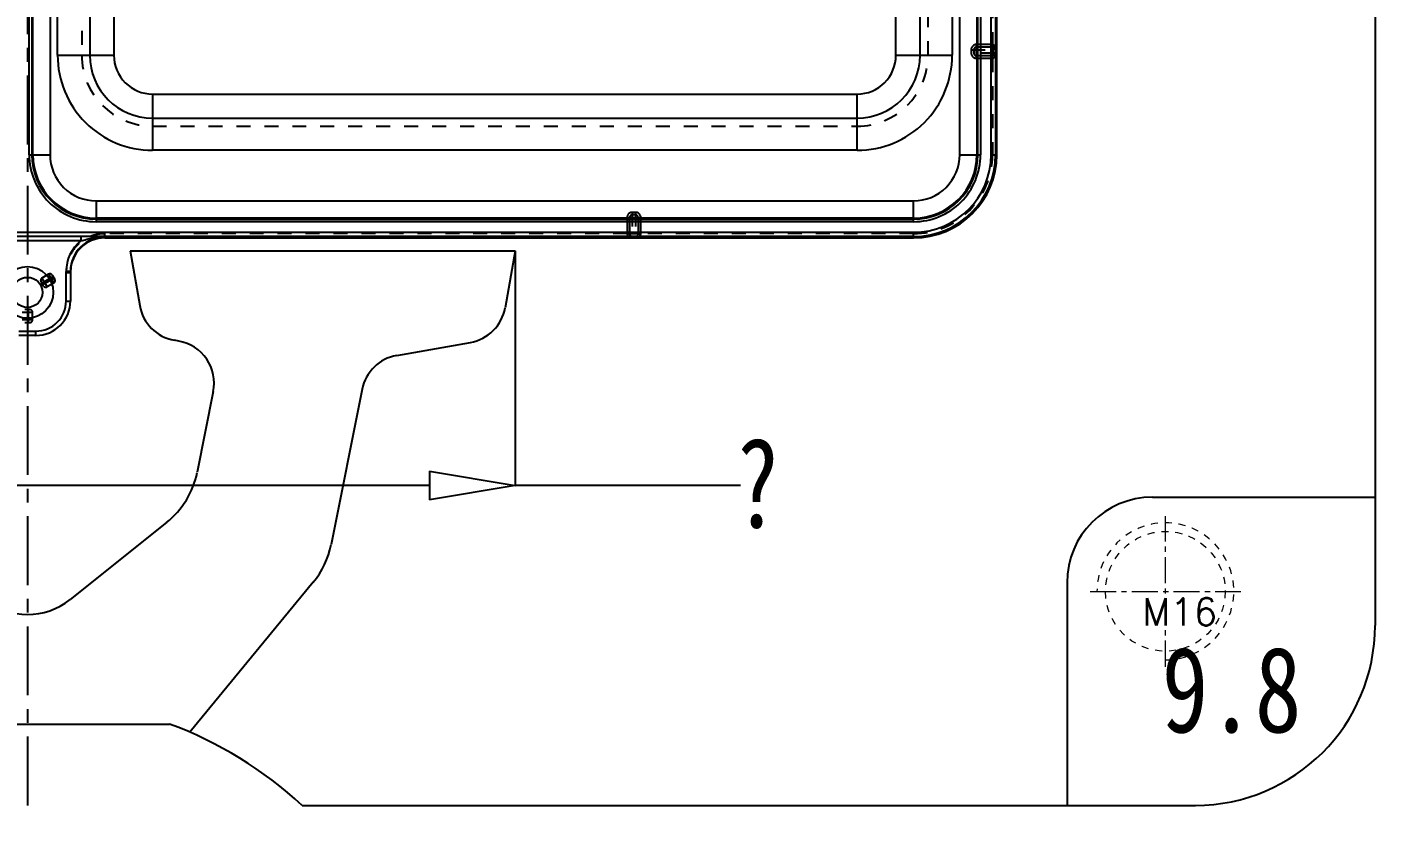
# Model space of a CAD drawing. Header units: millimetres. Extents: x 564 to 2602, y -1989 to 1042.
# Drawn here: x 785.7 to 943.3, y -434.3 to -341.8 of the extents above; entities that cross this region are included whole.
import ezdxf

# ---------------------------------------------------------------- set-up
doc = ezdxf.new("R2010")
doc.units = ezdxf.units.MM
doc.header["$LTSCALE"] = 16.335
doc.header["$PDMODE"] = 3
doc.header["$PDSIZE"] = 0.3125
doc.linetypes.add('CENTER', pattern=[0.6, 0.375, -0.075, 0.075, -0.075])
doc.linetypes.add('HIDDEN', pattern=[0.2, 0.1, -0.1])
doc.layers.get('0').update_dxf_attribs({"linetype": 'CONTINUOUS'})
doc.layers.get('Defpoints').update_dxf_attribs({"linetype": 'CONTINUOUS'})
doc.layers.add('DEFAULT_2', color=8, linetype='HIDDEN')
doc.layers.add('screw', color=33, linetype='CONTINUOUS', lineweight=13)
doc.styles.get("Standard").update_dxf_attribs({"font": 'txt', "width": 0.8})
doc.styles.add('TXT', font='txt.shx', dxfattribs={"bigfont": 'gbcbig.shx'})
doc.dimstyles.new('STANDARD$0', dxfattribs={"dimscale": 2, "dimtxt": 3, "dimasz": 3, "dimexe": 1.25, "dimexo": 0.625, "dimgap": 0.5, "dimtad": 0, "dimdsep": 46, "dimlunit": 6, "dimtxsty": 'Standard', "dimblk": 'CLOSEDBLANK', "dimcen": 0, "dimclrt": 2, "dimazin": 2, "dimtfac": 2, "dimtmove": 1, "dimatfit": 3, "dimfxl": 0, "dimtolj": 1, "dimtzin": 0, "dimarcsym": 0})

# ---------------------------------------------------------------- blocks, each defined once
blk = doc.blocks.new('screw_m16_g')
at = {"layer": 'screw', "color": 1, "linetype": 'CENTER', "ltscale": 0.497582}
for p, q in [((0, -8.8), (0, 8.8)), ((-8.8, 0), (8.8, 0))]:
    blk.add_line(p, q, dxfattribs=at)
at = {"layer": 'screw', "color": 33, "linetype": 'HIDDEN', "ltscale": 0.497582}
blk.add_circle((0, 0), 7, dxfattribs=at)
at = {"layer": 'screw', "color": 92, "linetype": 'HIDDEN', "ltscale": 0.497582}
blk.add_arc((0, 0), 8, 270, 180, dxfattribs=at)
at = {"layer": 'screw', "color": 6, "style": 'TXT'}
blk.add_text('M16', height=3.2, dxfattribs=at).set_placement((-2.72, -4))
blk = doc.blocks.new('_ClosedBlank')
at = {"color": 0, "linetype": 'ByBlock', "lineweight": -2}
for p, q in [((-1, 0.167), (0, 0)), ((-1, 0.167), (-1, -0.167)), ((0, 0), (-1, -0.167))]:
    blk.add_line(p, q, dxfattribs=at)
blk = doc.blocks.new('*D153')
at = {"color": 6, "linetype": 'Continuous', "lineweight": -2}
for p, q in [((728.76, -367.93), (728.76, -395.36)), ((842.76, -367.93), (842.76, -395.36)), ((832.76, -395.36), (738.76, -395.36)), ((869.11, -395.36), (842.76, -395.36))]:
    blk.add_line(p, q, dxfattribs=at)
at = {"layer": 'Defpoints', "color": 0}
for p in [(728.76, -367.93), (842.76, -367.93), (728.76, -395.36)]:
    blk.add_point(p, dxfattribs=at)
at = {"color": 6, "lineweight": -2, "xscale": 10, "yscale": 10, "zscale": 10, "rotation": 180}
blk.add_blockref('_ClosedBlank', (728.76, -395.36), dxfattribs=at)
at = {"color": 6, "lineweight": -2, "xscale": 10, "yscale": 10, "zscale": 10}
blk.add_blockref('_ClosedBlank', (842.76, -395.36), dxfattribs=at)
at = {"color": 4, "insert": (871.11, -395.36), "char_height": 10, "attachment_point": 5}
blk.add_mtext('\\A1;?', dxfattribs=at)

msp = doc.modelspace()

# ---------------------------------------------------------------- linework, layer by layer
at = {"color": 1, "linetype": 'CENTER', "ltscale": 1.313336}
msp.add_line((785.756, -180.118), (785.756, -434.314), dxfattribs=at)
for p, q in [((943.256, -202.716), (943.256, -411.716)), ((803.451, -378.481), (802.941, -378.391)), ((828.914, -380.16), (837.528, -378.641)), ((807.486, -384.386), (805.6, -393.813)), ((824.879, -384.103), (821.247, -402.262)), ((917.256, -396.716), (943.256, -396.716)), ((802.031, -399.669), (790.745, -408.672)), ((819.167, -406.65), (804.756, -424.182)), ((907.256, -406.716), (907.256, -432.716)), ((769.143, -423.216), (802.37, -423.216)), ((817.869, -432.716), (922.256, -432.716))]:
    msp.add_line(p, q)
at = {"color": 7, "linetype": 'Continuous'}
for p, q in [((785.973, -356.706), (785.973, -251.129)), ((786.274, -251.129), (786.274, -356.706)), ((786.396, -356.706), (786.396, -251.129)), ((788.405, -251.129), (788.405, -356.706)), ((894.719, -356.706), (894.719, -251.129)), ((896.727, -251.129), (896.727, -356.706)), ((896.849, -356.706), (896.849, -251.129)), ((897.15, -251.129), (897.15, -356.706)), ((898.39, -356.706), (898.39, -251.129)), ((898.892, -251.129), (898.892, -356.706)), ((899.05, -356.706), (899.05, -251.129)), ((789.287, -345.093), (789.287, -262.742)), ((793.044, -262.742), (793.044, -345.093)), ((795.862, -262.742), (795.862, -345.093)), ((887.262, -345.093), (887.262, -262.742)), ((890.079, -345.093), (890.079, -262.742)), ((893.836, -262.742), (893.836, -345.093)), ((789.287, -345.093), (795.862, -345.093)), ((887.262, -345.093), (893.836, -345.093)), ((800.386, -349.618), (882.737, -349.618)), ((800.386, -349.618), (800.386, -356.192)), ((882.737, -356.192), (882.737, -349.618)), ((800.386, -352.435), (882.737, -352.435)), ((785.973, -356.706), (788.405, -356.706)), ((882.737, -356.192), (800.386, -356.192)), ((894.719, -356.706), (897.15, -356.706)), ((898.39, -356.706), (899.05, -356.706)), ((793.8, -362.102), (889.323, -362.102)), ((793.8, -362.102), (793.8, -364.534)), ((889.323, -364.534), (889.323, -362.102)), ((889.323, -364.11), (793.8, -364.11)), ((793.8, -364.233), (889.323, -364.233)), ((889.323, -364.534), (793.8, -364.534)), ((682.19, -365.773), (889.323, -365.773)), ((889.323, -366.276), (682.19, -366.276)), ((792.006, -366.786), (779.507, -366.786)), ((792.006, -366.284), (792.006, -366.786)), ((794.806, -366.318), (794.806, -366.434)), ((794.806, -366.434), (889.323, -366.434)), ((889.323, -366.434), (889.323, -365.773)), ((797.756, -367.934), (842.756, -367.934)), ((797.756, -367.934), (798.885, -374.335)), ((842.756, -367.934), (841.583, -374.585)), ((790.784, -370.343), (790.281, -370.343)), ((790.281, -373.8), (790.281, -370.343)), ((790.784, -370.343), (790.784, -373.8)), ((790.281, -373.8), (790.784, -373.8)), ((784.751, -377.319), (786.762, -377.319)), ((786.762, -377.822), (784.751, -377.822)), ((786.762, -377.822), (786.762, -377.319))]:
    msp.add_line(p, q, dxfattribs=at)
for radius in [3.017, 1.76]:
    msp.add_circle((785.756, -372.794), radius, dxfattribs=at)
for centre, radius, start, end in [((800.386, -345.093), 11.099, 179.99965, 270.00035), ((800.386, -345.093), 7.342, 180, 270), ((800.386, -345.093), 4.525, 179.99994, 270.00006), ((882.737, -345.093), 11.099, 269.99965, 0.00035), ((882.737, -345.093), 7.342, 270, 360), ((882.737, -345.093), 4.525, 269.99994, 0.00006), ((793.8, -356.706), 7.828, 179.99991, 270.00009), ((793.8, -356.706), 7.526, 180, 270), ((793.8, -356.706), 7.404, 180, 270), ((793.8, -356.706), 5.396, 179.99993, 270.00007), ((889.323, -356.706), 9.727, 270, 0), ((889.323, -356.706), 9.569, 270, 0), ((889.323, -356.706), 9.067, 270.00001, 359.99999), ((889.323, -356.706), 7.828, 269.99991, 0.00009), ((889.323, -356.706), 7.526, 270, 0), ((889.323, -356.706), 7.404, 270, 0), ((889.323, -356.706), 5.396, 269.99993, 0.00007), ((794.81, -370.342), 4.529, 128.25439, 180.00412), ((794.807, -370.457), 4.023, 90.01909, 178.40276), ((794.806, -370.336), 4.019, 89.99873, 180.01166), ((786.762, -373.8), 4.022, 270, 0), ((786.762, -373.8), 3.519, 269.99937, 0.00063)]:
    msp.add_arc(centre, radius, start, end, dxfattribs=at)
for centre, radius, start, end in [((803.809, -373.467), 5, 190, 260), ((836.659, -373.717), 5, 280, 350), ((802.583, -383.405), 5, 348.69007, 80), ((829.782, -385.084), 5, 100, 168.69007), ((795.794, -391.852), 10, 308.58097, 348.69007), ((917.256, -406.716), 10, 90, 180), ((811.441, -400.3), 10, 320.58097, 348.69007), ((785.756, -402.418), 8, 231.41903, 308.58097), ((922.256, -411.716), 21, 270, 0), ((785.756, -467.716), 47.5, 47.4631, 69.52782)]:
    msp.add_arc(centre, radius, start, end)
msp.add_open_spline([(792.006, -366.786), (792.233, -366.708), (792.698, -366.591), (793.395, -366.431), (794.099, -366.336), (794.571, -366.316), (794.806, -366.318)], degree=3, knots=[0, 0, 0, 0, 0.2533285, 0.5038675, 0.7524236, 1, 1, 1, 1], dxfattribs=at)
at = {"layer": 'DEFAULT_2', "color": 8, "linetype": 'HIDDEN'}
for p, q in [((891.018, -345.093), (891.018, -262.742)), ((898.548, -263.999), (898.548, -343.836)), ((792.105, -338.969), (792.105, -345.093)), ((896.06, -344.439), (898.941, -344.439)), ((896.06, -344.439), (896.06, -344.841)), ((898.941, -344.841), (896.06, -344.841)), ((896.361, -344.439), (896.361, -344.841)), ((898.548, -343.836), (896.662, -343.836)), ((896.663, -345.445), (896.663, -343.836)), ((898.573, -344.138), (896.663, -344.138)), ((898.573, -344.138), (898.573, -345.143)), ((898.875, -344.439), (898.875, -344.841)), ((898.941, -344.439), (898.941, -344.841)), ((896.662, -345.445), (898.548, -345.445)), ((898.573, -345.143), (896.663, -345.143)), ((898.548, -345.445), (898.548, -356.706)), ((800.386, -353.374), (882.737, -353.374)), ((856.845, -363.443), (856.443, -363.443)), ((856.443, -363.443), (856.443, -366.324)), ((856.845, -363.745), (856.443, -363.745)), ((856.845, -363.443), (856.845, -366.324)), ((855.84, -364.046), (857.448, -364.046)), ((855.84, -364.046), (855.84, -365.931)), ((856.141, -364.046), (856.141, -365.957)), ((857.147, -364.046), (857.147, -365.957)), ((857.448, -365.931), (857.448, -364.046)), ((855.84, -365.931), (794.805, -365.931)), ((794.806, -366.318), (794.806, -365.931)), ((857.147, -365.957), (856.141, -365.957)), ((856.845, -366.259), (856.443, -366.259)), ((856.443, -366.324), (856.845, -366.324)), ((889.323, -365.931), (857.448, -365.931)), ((787.649, -372.05), (787.347, -371.528)), ((787.448, -371.702), (788.754, -370.948)), ((788.241, -370.663), (787.457, -371.116)), ((787.457, -371.116), (788.061, -372.16)), ((787.548, -371.876), (788.854, -371.122)), ((788.844, -371.708), (788.061, -372.16)), ((788.241, -370.663), (788.844, -371.708)), ((788.653, -370.773), (788.955, -371.296)), ((790.281, -370.459), (790.784, -370.459)), ((786.058, -374.805), (785.455, -374.805)), ((785.857, -374.805), (785.857, -376.314)), ((785.153, -375.107), (786.36, -375.107)), ((786.36, -376.012), (785.153, -376.012)), ((785.455, -376.314), (786.058, -376.314)), ((786.36, -376.012), (786.36, -375.107))]:
    msp.add_line(p, q, dxfattribs=at)
for centre, radius, start, end in [((896.663, -344.439), 0.603, 90.06458, 180.001), ((896.663, -344.841), 0.603, 179.99975, 269.93471), ((896.663, -344.439), 0.302, 90, 180), ((896.663, -344.841), 0.302, 180, 270), ((898.573, -344.439), 0.302, 0, 90), ((898.573, -344.841), 0.302, 270, 0), ((800.386, -345.093), 8.281, 180, 270), ((882.737, -345.093), 8.281, 270, 360), ((889.323, -356.706), 9.225, 270.00001, 359.99999), ((856.443, -364.046), 0.603, 89.99951, 179.93469), ((856.443, -364.046), 0.302, 90, 180), ((856.845, -364.046), 0.603, 0.06541, 90.00014), ((856.845, -364.046), 0.302, 0, 90), ((856.443, -365.957), 0.302, 180, 270), ((856.845, -365.957), 0.302, 270, 0), ((787.608, -371.377), 0.302, 120, 210), ((788.392, -370.924), 0.302, 30, 120), ((788.694, -371.447), 0.302, 300, 30), ((794.777, -370.459), 3.993, 178.35312, 179.99316), ((787.91, -371.899), 0.302, 210, 300), ((786.058, -375.107), 0.302, 0, 90), ((786.058, -376.012), 0.302, 270, 0)]:
    msp.add_arc(centre, radius, start, end, dxfattribs=at)
for points, knots in [([(898.548, -343.836), (898.582, -343.837), (898.65, -343.846), (898.738, -343.897), (898.804, -343.97), (898.873, -344.08), (898.928, -344.238), (898.939, -344.372), (898.941, -344.439)], [0, 0, 0, 0, 0.1288802, 0.2534775, 0.3763493, 0.4978306, 0.7441336, 1, 1, 1, 1]), ([(898.548, -343.836), (898.55, -343.874), (898.553, -343.93), (898.557, -344.001), (898.56, -344.047), (898.563, -344.083), (898.566, -344.112), (898.569, -344.126), (898.571, -344.138), (898.573, -344.138)], [0, 0, 0, 0, 0.3805011, 0.5532701, 0.7042226, 0.8282065, 0.9204464, 0.9779751, 1, 1, 1, 1]), ([(898.941, -344.841), (898.937, -344.909), (898.928, -345.042), (898.873, -345.2), (898.804, -345.311), (898.737, -345.384), (898.65, -345.435), (898.582, -345.446), (898.548, -345.444)], [0, 0, 0, 0, 0.2558323, 0.5019537, 0.6234432, 0.746204, 0.8713081, 1, 1, 1, 1]), ([(898.548, -345.445), (898.55, -345.406), (898.553, -345.35), (898.558, -345.279), (898.561, -345.234), (898.565, -345.198), (898.567, -345.168), (898.571, -345.155), (898.571, -345.143), (898.573, -345.143)], [0, 0, 0, 0, 0.3809349, 0.5539357, 0.7051468, 0.8293688, 0.9217279, 0.979089, 1, 1, 1, 1]), ([(794.805, -365.931), (794.509, -365.933), (793.916, -365.99), (792.78, -366.334), (791.521, -367.175), (790.682, -368.435), (790.34, -369.571), (790.282, -370.164), (790.281, -370.46)], [0, 0, 0, 0, 0.1252704, 0.2506012, 0.5000001, 0.7493995, 0.8747287, 1, 1, 1, 1]), ([(794.806, -366.318), (794.589, -366.313), (793.656, -366.297), (792.722, -366.284), (792.006, -366.284)], [0, 0, 0, 0, 0.2323441, 1, 1, 1, 1]), ([(855.84, -365.931), (855.839, -365.965), (855.849, -366.033), (855.901, -366.121), (855.974, -366.188), (856.084, -366.257), (856.242, -366.312), (856.375, -366.322), (856.443, -366.324)], [0, 0, 0, 0, 0.1287796, 0.2537858, 0.3766252, 0.4980715, 0.7442342, 1, 1, 1, 1]), ([(856.141, -365.957), (856.141, -365.955), (856.13, -365.953), (856.116, -365.95), (856.087, -365.947), (856.05, -365.944), (856.005, -365.941), (855.934, -365.936), (855.878, -365.933), (855.84, -365.931)], [0, 0, 0, 0, 0.0220731, 0.0796431, 0.17191, 0.2959014, 0.4468468, 0.6195979, 1, 1, 1, 1]), ([(856.845, -366.324), (856.913, -366.322), (857.046, -366.312), (857.204, -366.257), (857.315, -366.188), (857.388, -366.121), (857.439, -366.033), (857.449, -365.965), (857.448, -365.931)], [0, 0, 0, 0, 0.2555735, 0.5016705, 0.6232048, 0.7460651, 0.8712156, 1, 1, 1, 1]), ([(857.147, -365.957), (857.147, -365.955), (857.159, -365.954), (857.172, -365.951), (857.202, -365.948), (857.238, -365.945), (857.283, -365.941), (857.354, -365.936), (857.41, -365.933), (857.448, -365.931)], [0, 0, 0, 0, 0.0209675, 0.0783754, 0.1707648, 0.2949988, 0.4462027, 0.6191763, 1, 1, 1, 1])]:
    msp.add_open_spline(points, degree=3, knots=knots, dxfattribs=at)

# ---------------------------------------------------------------- block references
at = {"layer": 'screw'}
msp.add_blockref('screw_m16_g', (918.756, -407.716), dxfattribs=at)

# ---------------------------------------------------------------- texts
at = {"insert": (918.326, -414.193), "char_height": 10, "width": 16.37069, "attachment_point": 1}
msp.add_mtext('9.8', dxfattribs=at)

# ---------------------------------------------------------------- dimensions: what is measured, and where the dimension line sits
dim = msp.add_linear_dim(base=(728.756, -395.362), p1=(842.756, -367.934), p2=(728.756, -367.934), text='?', dimstyle='STANDARD$0', override={"dimtxt": 5, "dimasz": 5, "dimexe": 0, "dimexo": 0, "dimgap": 0, "dimzin": 0, "dimclrd": 6, "dimclre": 6, "dimclrt": 4, "dimfxl": 1.25})
dim.commit()
dim.dimension.update_dxf_attribs({"geometry": '*D153', "text_midpoint": (871.114, -395.362), "dimtype": 160})

doc.saveas('drawing.dxf')
